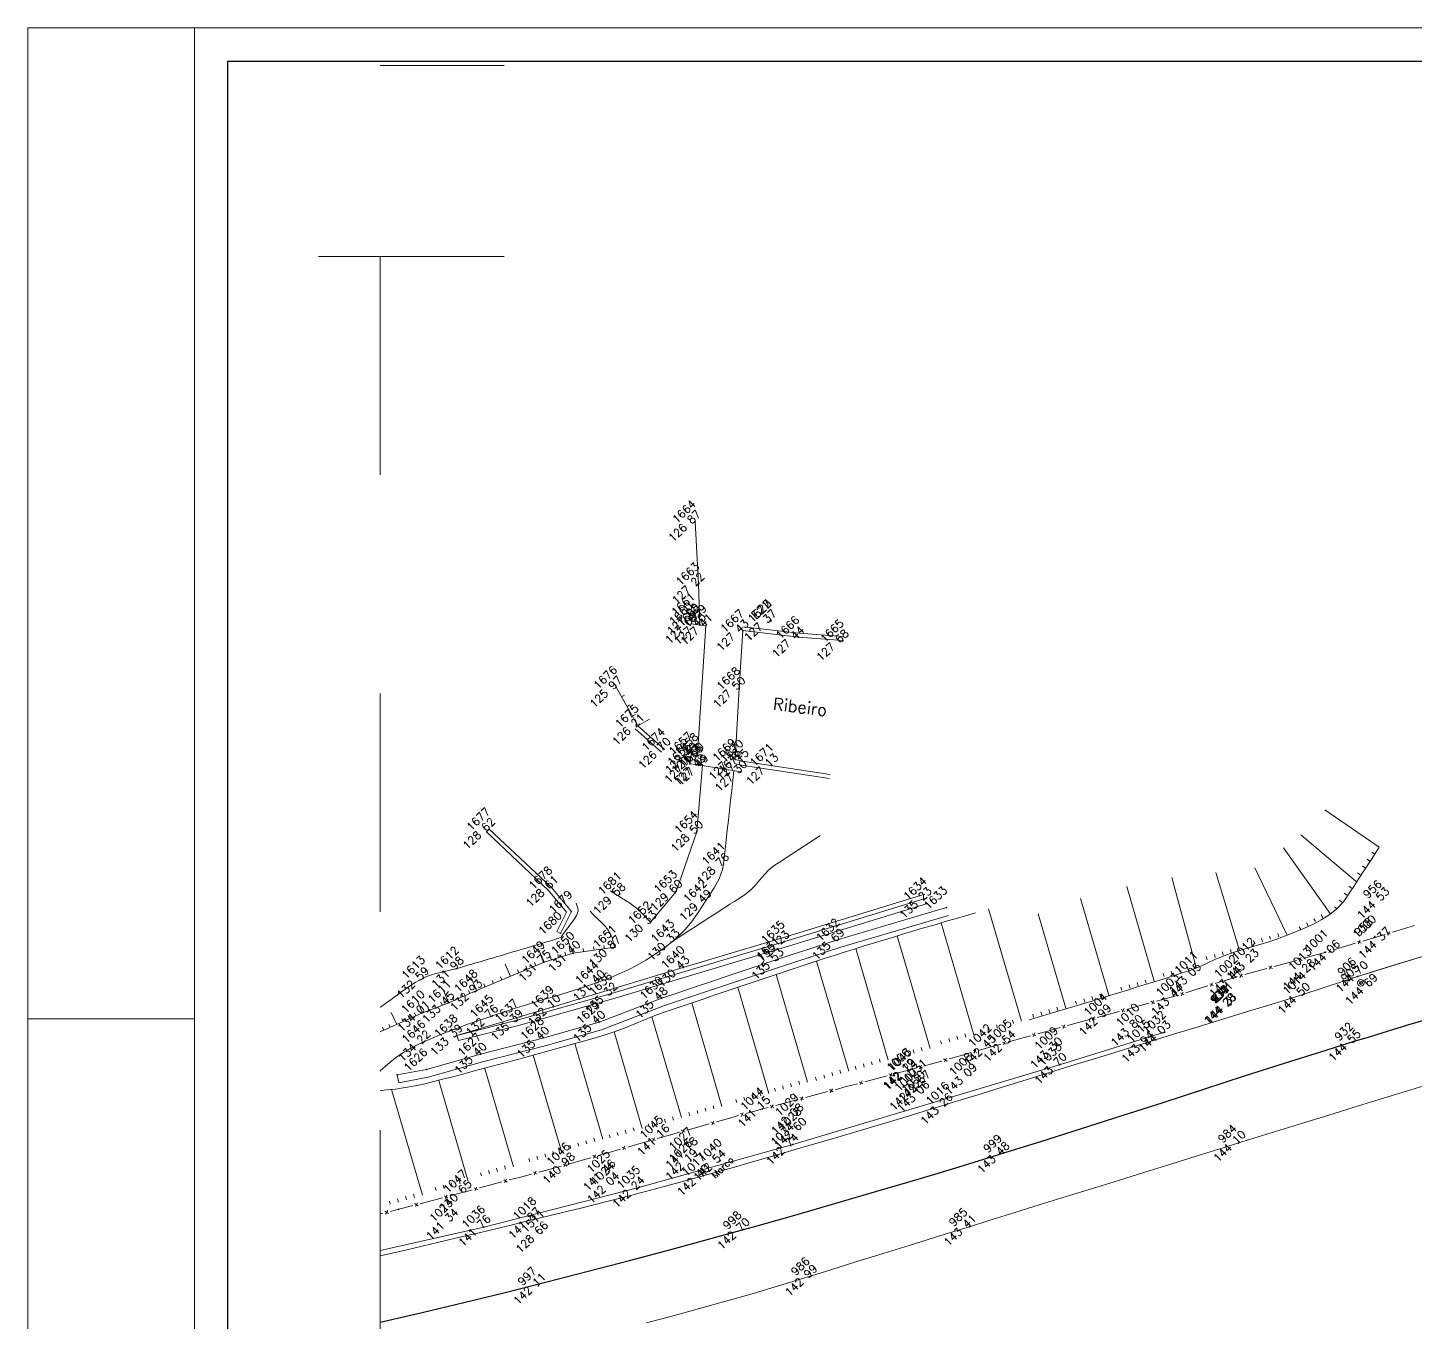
# Model space of a CAD drawing. Header units: millimetres. Extents: x -16 to 1007, y 828 to 1356.
# Drawn here: x 531.6 to 635.6, y 879.5 to 976.5 of the extents above; entities that cross this region are included whole.
import ezdxf
from ezdxf.enums import TextEntityAlignment as Align

# ---------------------------------------------------------------- set-up
doc = ezdxf.new("R2010")
doc.units = ezdxf.units.MM
doc.header["$LTSCALE"] = 4
for name, pattern in [('CONTINUOUS1', [0, 0, 0]), ('DASHED', [0.75, 0.5, -0.25]), ('DGN2', [8.182077, 4.091038, -4.091038]), ('DGN4', [16.364154, 8.182077, -4.091038, 0, -4.091038])]:
    doc.linetypes.add(name, pattern=pattern)
doc.layers.get('0').update_dxf_attribs({"linetype": 'CONTINUOUS1', "lineweight": 0})
for name, color, linetype, lineweight, true_color in [('1', 1, 'DASHED', 0, 0xff0000), ('52', 2, 'CONTINUOUS1', 0, 0xffff00), ('53', 3, 'CONTINUOUS1', 0, 0x00ff00), ('54', 4, 'CONTINUOUS1', 0, 0x00ffff), ('9', 1, 'CONTINUOUS1', 0, 0xff0000)]:
    doc.layers.add(name, color=color, linetype=linetype, lineweight=lineweight, true_color=true_color)
for name, color, linetype, lineweight in [('10', 7, 'CONTINUOUS1', 0), ('13', 7, 'CONTINUOUS1', 0), ('17', 7, 'CONTINUOUS1', 0), ('2', 7, 'CONTINUOUS1', 0), ('4', 7, 'CONTINUOUS1', 0), ('Level 17', 7, 'Continuous', 0), ('Level 22', 7, 'Continuous', 0)]:
    doc.layers.add(name, color=color, linetype=linetype, lineweight=lineweight)
doc.styles.get("Standard").update_dxf_attribs({"font": 'txt_____.ttf'})

msp = doc.modelspace()

# ---------------------------------------------------------------- linework, layer by layer
at = {"linetype": 'Continuous', "lineweight": 0}
for points in [[(592.66, 930.59), (589.32, 930.83), (585.16, 931.33), (584.88, 927.03), (584.58, 921.67), (585.1, 921.56), (591.71, 920.55)], [(579.27, 922.46), (577.28, 924.2)], [(566.14, 916.47), (570.81, 912.08), (572.3, 910.28), (571.49, 908.65)], [(563.72, 901.01), (570.93, 903.16), (580.69, 906.1)]]:
    msp.add_lwpolyline(points, dxfattribs=at)
at = {"layer": '1', "linetype": 'DGN2', "lineweight": 0}
for p, q in [((557.98, 973.67), (567.26, 973.67)), ((553.34, 959.36), (567.26, 959.36)), ((557.98, 959.36), (557.98, 840.87)), ((589.35, 931.13), (585.2, 931.62)), ((592.68, 930.88), (589.35, 931.13)), ((579.07, 922.23), (577.08, 923.98)), ((584.52, 921.37), (585.04, 921.26)), ((585.04, 921.26), (591.66, 920.26))]:
    msp.add_line(p, q, dxfattribs=at)
at = {"layer": '1', "linetype": 'Continuous', "lineweight": 0}
for points in [[(566.14, 916.47), (565.94, 916.25)], [(571.49, 908.65), (571.22, 908.79)]]:
    msp.add_lwpolyline(points, dxfattribs=at)
at = {"layer": '1', "linetype": 'DGN2', "lineweight": 0}
for points in [[(565.94, 916.25), (570.59, 911.87), (571.95, 910.24), (571.22, 908.79)], [(599, 910.89), (588.34, 907.63), (575.41, 903.76), (568.34, 901.75), (563.83, 900.62)], [(563.72, 901.01), (563.83, 900.62)]]:
    msp.add_lwpolyline(points, dxfattribs=at)
at = {"layer": '10', "linetype": 'Continuous', "lineweight": 0}
for p, q in [((631.22, 908.07), (631.5, 907.92)), ((631.43, 908.13), (631.28, 907.86)), ((633.7, 908.58), (633.43, 908.73)), ((633.49, 908.52), (633.64, 908.79)), ((629.02, 907.4), (629.29, 907.26)), ((629.23, 907.47), (629.08, 907.19)), ((624.58, 906.18), (624.85, 906.02)), ((624.79, 906.23), (624.64, 905.96)), ((626.8, 906.79), (627.07, 906.63)), ((627.01, 906.85), (626.86, 906.58)), ((620.15, 904.88), (620.43, 904.74)), ((620.36, 904.95), (620.22, 904.67)), ((622.36, 905.56), (622.63, 905.41)), ((622.57, 905.62), (622.41, 905.35)), ((617.95, 904.19), (618.23, 904.04)), ((618.16, 904.25), (618.02, 903.98)), ((613.52, 902.96), (613.79, 902.81)), ((613.73, 903.02), (613.58, 902.75)), ((615.74, 903.57), (616.01, 903.41)), ((615.95, 903.63), (615.8, 903.36)), ((609.07, 901.74), (609.34, 901.59)), ((609.29, 901.8), (609.13, 901.53)), ((611.3, 902.35), (611.57, 902.2)), ((611.51, 902.41), (611.35, 902.14)), ((606.85, 901.13), (607.12, 900.97)), ((607.06, 901.19), (606.91, 900.92)), ((602.42, 899.88), (602.69, 899.73)), ((602.63, 899.94), (602.48, 899.67)), ((604.63, 900.51), (604.9, 900.36)), ((604.84, 900.57), (604.69, 900.3)), ((598.61, 898.56), (598.34, 898.72)), ((598.39, 898.51), (598.55, 898.78)), ((600.2, 899.25), (600.47, 899.09)), ((600.41, 899.31), (600.26, 899.03)), ((594.15, 897.38), (593.88, 897.54)), ((593.94, 897.33), (594.1, 897.6)), ((596.38, 897.97), (596.11, 898.13)), ((596.17, 897.92), (596.32, 898.19)), ((591.93, 896.79), (591.66, 896.95)), ((591.71, 896.74), (591.87, 897.01)), ((587.47, 895.61), (587.2, 895.77)), ((587.26, 895.56), (587.42, 895.82)), ((589.7, 896.2), (589.43, 896.36)), ((589.49, 896.15), (589.64, 896.41)), ((583.03, 894.38), (582.76, 894.53)), ((582.82, 894.32), (582.97, 894.59)), ((585.25, 895), (584.98, 895.15)), ((585.04, 894.94), (585.19, 895.21)), ((580.82, 893.75), (580.54, 893.91)), ((580.6, 893.7), (580.76, 893.97)), ((576.39, 892.49), (576.11, 892.64)), ((576.17, 892.43), (576.32, 892.7)), ((578.6, 893.13), (578.33, 893.28)), ((578.39, 893.07), (578.54, 893.34)), ((571.96, 891.21), (571.69, 891.37)), ((571.74, 891.16), (571.9, 891.43)), ((574.17, 891.85), (573.9, 892)), ((573.96, 891.79), (574.11, 892.06)), ((569.73, 890.62), (569.46, 890.77)), ((569.52, 890.56), (569.67, 890.83)), ((565.28, 889.43), (565.01, 889.59)), ((565.06, 889.37), (565.22, 889.64)), ((567.5, 890.02), (567.23, 890.18)), ((567.29, 889.97), (567.45, 890.24)), ((560.82, 888.25), (560.55, 888.41)), ((560.61, 888.2), (560.77, 888.46)), ((563.05, 888.84), (562.78, 889)), ((562.84, 888.78), (562.99, 889.05)), ((558.59, 887.67), (558.32, 887.83)), ((558.38, 887.62), (558.54, 887.88))]:
    msp.add_line(p, q, dxfattribs=at)
for points in [[(581.92, 931.76), (581.83, 934.84), (581.57, 939.51)], [(578.24, 909.48), (580.16, 911.8), (581.71, 916.25), (582.13, 921.24), (581.19, 921.35), (581.3, 922.14), (581.75, 922.09), (582.39, 931.7), (581.29, 931.84), (581.43, 932.51)], [(557.98, 898.36), (558.54, 898.86), (559.13, 899.32), (559.75, 899.75), (560.4, 900.13), (561.07, 900.46), (561.3, 900.56), (561.76, 900.76), (562.45, 901.05), (563.15, 901.32), (563.85, 901.58), (564.55, 901.84), (565.26, 902.09), (565.96, 902.33), (566.38, 902.48), (566.67, 902.57), (567.38, 902.81), (568.09, 903.04), (568.8, 903.26), (569.52, 903.48), (570.23, 903.7), (570.95, 903.91), (571.66, 904.13), (572.38, 904.35), (573.09, 904.58), (573.8, 904.81), (574.28, 904.98), (574.51, 905.06), (575.21, 905.32), (575.89, 905.61), (576.57, 905.93), (577.23, 906.27), (577.88, 906.64), (578.51, 907.04), (579.14, 907.47), (579.75, 907.94), (579.95, 908.1), (580.34, 908.44), (580.86, 908.97), (581.33, 909.54), (581.76, 910.15), (582.18, 910.78), (582.39, 911.11), (582.59, 911.42), (583, 912.07), (583.37, 912.73), (583.62, 913.43), (583.7, 913.83), (583.73, 914.16), (583.82, 914.9), (583.9, 915.65), (583.98, 916.39), (584.07, 917.13), (584.15, 917.88), (584.24, 918.62), (584.32, 919.36), (584.4, 920.11), (584.49, 920.85), (584.49, 920.85), (584.49, 920.85)], [(585.01, 920.76), (581.96, 921.25)], [(631.23, 905.42), (638.63, 907.7), (650.3, 911.11), (661.69, 913.76), (673.7, 915.93), (685.5, 917.49)], [(598.89, 911.28), (588.23, 908.02), (575.3, 904.14), (568.24, 902.14), (563.72, 901.01)], [(598.79, 911.59), (588.13, 908.33), (580.69, 906.1)], [(633.84, 908.74), (634.67, 908.99)], [(634.67, 908.99), (635.5, 909.23)], [(632.46, 908.33), (631.63, 908.08)], [(632.46, 908.33), (633.29, 908.57)], [(628.04, 907.02), (627.21, 906.79)], [(628.88, 907.25), (628.81, 907.23), (628.04, 907.02)], [(630.26, 907.66), (629.43, 907.41)], [(631.08, 907.91), (630.26, 907.66)], [(624.43, 906.02), (623.6, 905.79)], [(625.82, 906.4), (624.99, 906.18)], [(626.66, 906.63), (625.82, 906.4)], [(621.39, 905.15), (620.56, 904.89)], [(622.21, 905.41), (622.1, 905.38), (621.39, 905.15)], [(623.6, 905.79), (622.77, 905.56)], [(616.99, 903.8), (616.15, 903.57)], [(617.82, 904.03), (617.73, 904), (616.99, 903.8)], [(619.19, 904.46), (618.37, 904.2)], [(620.02, 904.72), (619.19, 904.46)], [(613.37, 902.81), (612.54, 902.58)], [(614.76, 903.19), (613.93, 902.96)], [(615.6, 903.42), (614.76, 903.19)], [(610.32, 901.97), (609.49, 901.74)], [(611.15, 902.2), (610.32, 901.97)], [(612.54, 902.58), (612.33, 902.52), (611.71, 902.35)], [(605.88, 900.75), (605.17, 900.55), (605.04, 900.52)], [(606.71, 900.97), (605.88, 900.75)], [(608.1, 901.36), (607.27, 901.13)], [(608.93, 901.59), (608.1, 901.36)], [(602.27, 899.72), (601.44, 899.49)], [(603.66, 900.12), (602.83, 899.88)], [(604.49, 900.36), (603.66, 900.12)], [(597.36, 898.35), (598.19, 898.57)], [(599.23, 898.85), (598.69, 898.7)], [(600.06, 899.09), (599.23, 898.85)], [(601.44, 899.49), (600.61, 899.25)], [(594.3, 897.53), (595.13, 897.76)], [(595.13, 897.76), (595.97, 897.98)], [(596.52, 898.13), (597.36, 898.35)], [(589.84, 896.35), (590.68, 896.58)], [(590.68, 896.58), (591.51, 896.8)], [(592.07, 896.94), (592.9, 897.17)], [(592.9, 897.17), (593.74, 897.39)], [(586.23, 895.39), (586.63, 895.5), (587.06, 895.62)], [(587.62, 895.76), (588.45, 895.99)], [(588.45, 895.99), (589.29, 896.21)], [(583.18, 894.53), (584.01, 894.77)], [(584.01, 894.77), (584.84, 895)], [(585.39, 895.16), (586.23, 895.39)], [(578.74, 893.28), (579.08, 893.38), (579.57, 893.52)], [(579.57, 893.52), (580.4, 893.75)], [(580.96, 893.91), (581.79, 894.14)], [(581.79, 894.14), (582.62, 894.38)], [(575.14, 892.24), (575.97, 892.48)], [(576.53, 892.64), (577.36, 892.88)], [(577.36, 892.88), (578.19, 893.12)], [(572.1, 891.37), (572.93, 891.6)], [(572.93, 891.6), (573.76, 891.84)], [(574.31, 892), (575.14, 892.24)], [(567.65, 890.18), (568.48, 890.4)], [(568.48, 890.4), (569.32, 890.62)], [(569.87, 890.77), (570.71, 890.99)], [(570.71, 890.99), (571.54, 891.22)], [(563.19, 888.99), (564.03, 889.21)], [(564.03, 889.21), (564.37, 889.3), (564.86, 889.43)], [(565.42, 889.58), (566.26, 889.81)], [(566.26, 889.81), (567.09, 890.03)], [(559.57, 888.04), (560.41, 888.26)], [(560.97, 888.4), (561.8, 888.62)], [(561.8, 888.62), (562.64, 888.85)], [(557.98, 887.63), (558.18, 887.68)], [(558.74, 887.82), (559.36, 887.98), (559.57, 888.04)]]:
    msp.add_lwpolyline(points, dxfattribs=at)
at = {"layer": '10', "linetype": 'DGN2', "lineweight": 0}
for points in [[(578.24, 909.48), (578.16, 909.57), (578.07, 909.66), (577.99, 909.74), (577.91, 909.83), (577.82, 909.92), (577.74, 910.01), (577.65, 910.1), (577.56, 910.19), (577.47, 910.28), (577.45, 910.3), (577.37, 910.37), (577.28, 910.45), (577.18, 910.54), (577.08, 910.61), (576.98, 910.69), (576.88, 910.77), (576.78, 910.84), (576.68, 910.91), (576.58, 910.98), (576.48, 911.05), (576.37, 911.11), (576.27, 911.18), (576.16, 911.25), (576.06, 911.31), (575.96, 911.37), (575.85, 911.44), (575.75, 911.5), (575.64, 911.57), (575.54, 911.64), (575.44, 911.7), (575.33, 911.77), (575.23, 911.84), (575.23, 911.84), (575.23, 911.84)], [(575.55, 907.61), (575.52, 907.71), (575.49, 907.82), (575.47, 907.92), (575.44, 908.03), (575.41, 908.13), (575.38, 908.23), (575.35, 908.34), (575.31, 908.44), (575.27, 908.53), (575.22, 908.62), (575.22, 908.63), (575.16, 908.72), (575.11, 908.81), (575.05, 908.9), (574.98, 908.99), (574.92, 909.07), (574.85, 909.16), (574.78, 909.24), (574.7, 909.31), (574.63, 909.39), (574.55, 909.47), (574.48, 909.55), (574.4, 909.62), (574.32, 909.7), (574.25, 909.77), (574.17, 909.85), (574.09, 909.92), (574.01, 910), (573.94, 910.07), (573.86, 910.15), (573.79, 910.23), (573.72, 910.31), (573.72, 910.31), (573.72, 910.31)]]:
    msp.add_lwpolyline(points, dxfattribs=at)
at = {"layer": '10', "linetype": 'Continuous', "lineweight": 13}
for points in [[(635.86, 906.85), (634.02, 906.29), (632.17, 905.72), (631.23, 905.42), (630.34, 905.13), (628.5, 904.52), (627.21, 904.1), (626.67, 903.93), (624.82, 903.36), (622.98, 902.8), (621.13, 902.23), (619.29, 901.66), (617.44, 901.09), (615.6, 900.52), (615.53, 900.5), (613.76, 899.95), (611.91, 899.38), (610.07, 898.82), (608.22, 898.25), (606.38, 897.68), (604.53, 897.11), (602.69, 896.54), (600.85, 895.97), (600.46, 895.85), (599, 895.41), (597.15, 894.84), (595.31, 894.29), (593.46, 893.73), (591.61, 893.19), (589.75, 892.65), (587.9, 892.11), (586.05, 891.58), (584.19, 891.05), (582.33, 890.53), (582.18, 890.49), (580.47, 890.02), (578.61, 889.52), (576.74, 889.02), (574.87, 888.54), (573, 888.07), (571.12, 887.61), (569.49, 887.21), (569.25, 887.16), (567.37, 886.7), (565.5, 886.25), (563.62, 885.81), (561.74, 885.36), (559.86, 884.92), (557.98, 884.49), (557.98, 884.49), (557.98, 884.49)], [(577.94, 879.47), (579.93, 880), (581.91, 880.54), (583.88, 881.1), (585.86, 881.66), (587.82, 882.25), (589.79, 882.84), (590.31, 883), (591.75, 883.45), (593.71, 884.06), (595.67, 884.67), (597.63, 885.28), (599.59, 885.89), (601.55, 886.5), (602.14, 886.68), (603.51, 887.11), (605.47, 887.72), (607.43, 888.33), (609.4, 888.94), (611.36, 889.55), (613.32, 890.15), (615.28, 890.76), (617.24, 891.37), (619.2, 891.98), (621.16, 892.59), (622.31, 892.95), (623.12, 893.2), (625.08, 893.81), (627.04, 894.42), (629, 895.02), (630.97, 895.63), (632.93, 896.23), (634.89, 896.83), (636.86, 897.42)]]:
    msp.add_lwpolyline(points, dxfattribs=at)
at = {"layer": '10', "linetype": 'DGN4', "lineweight": 30}
msp.add_lwpolyline([(557.98, 879.53), (561.11, 880.25), (564.23, 880.99), (567.35, 881.75), (570.46, 882.54), (573.56, 883.34), (576.67, 884.15), (579.77, 884.98), (582.86, 885.82), (585.2, 886.47), (585.96, 886.68), (589.05, 887.54), (592.13, 888.43), (595.21, 889.33), (598.29, 890.24), (601.36, 891.17), (604.43, 892.11), (604.72, 892.2), (607.49, 893.06), (610.55, 894.03), (613.6, 895.01), (616.66, 895.99), (619.71, 896.98), (622.76, 897.97), (625.82, 898.95), (628.88, 899.91), (631.05, 900.59), (631.94, 900.86), (635.01, 901.79), (638.09, 902.7)], dxfattribs=at)
at = {"layer": '10', "color": 4, "linetype": 'Continuous', "lineweight": 0, "true_color": 0x00ffff}
msp.add_lwpolyline([(616.76, 901.24), (608.97, 898.84), (588.9, 892.83), (577.36, 889.62), (565.74, 886.65), (557.98, 884.9)], dxfattribs=at)
at = {"layer": '13', "linetype": 'Continuous', "lineweight": 0}
for points in [[(581.55, 939.5, 1), (581.59, 939.53, 1), (581.55, 939.5, 1)], [(581.81, 934.83, 1), (581.85, 934.86, 1), (581.81, 934.83, 1)], [(581.28, 931.82, 1), (581.31, 931.85, 1), (581.28, 931.82, 1)], [(581.41, 932.49, 1), (581.45, 932.52, 1), (581.41, 932.49, 1)], [(587.21, 932.06, 1), (587.25, 932.09, 1), (587.21, 932.06, 1)], [(587.22, 932.06, 1), (587.25, 932.09, 1), (587.22, 932.06, 1)], [(581.9, 931.74, 1), (581.94, 931.78, 1), (581.9, 931.74, 1)], [(582.37, 931.68, 1), (582.4, 931.72, 1), (582.37, 931.68, 1)], [(585.14, 931.31, 1), (585.18, 931.34, 1), (585.14, 931.31, 1)], [(589.31, 930.81, 1), (589.34, 930.85, 1), (589.31, 930.81, 1)], [(592.64, 930.57, 1), (592.67, 930.6, 1), (592.64, 930.57, 1)], [(575.65, 927.08, 1), (575.69, 927.11, 1), (575.65, 927.08, 1)], [(584.87, 927.01, 1), (584.9, 927.04, 1), (584.87, 927.01, 1)], [(577.27, 924.18, 1), (577.3, 924.22, 1), (577.27, 924.18, 1)], [(579.25, 922.44, 1), (579.28, 922.47, 1), (579.25, 922.44, 1)], [(581.28, 922.13, 1), (581.32, 922.16, 1), (581.28, 922.13, 1)], [(581.73, 922.07, 1), (581.77, 922.1, 1), (581.73, 922.07, 1)], [(584.56, 921.65, 1), (584.59, 921.68, 1), (584.56, 921.65, 1)], [(585.08, 921.54, 1), (585.12, 921.58, 1), (585.08, 921.54, 1)], [(581.17, 921.33, 1), (581.21, 921.37, 1), (581.17, 921.33, 1)], [(581.94, 921.23, 1), (581.98, 921.26, 1), (581.94, 921.23, 1)], [(582.11, 921.22, 1), (582.15, 921.26, 1), (582.11, 921.22, 1)], [(584.99, 920.74, 1), (585.03, 920.78, 1), (584.99, 920.74, 1)], [(587.29, 921.21, 1), (587.33, 921.24, 1), (587.29, 921.21, 1)], [(566.13, 916.45, 1), (566.16, 916.49, 1), (566.13, 916.45, 1)], [(581.69, 916.23, 1), (581.73, 916.27, 1), (581.69, 916.23, 1)], [(583.68, 913.81, 1), (583.71, 913.85, 1), (583.68, 913.81, 1)], [(570.79, 912.06, 1), (570.83, 912.1, 1), (570.79, 912.06, 1)], [(575.91, 911.58, 1), (575.94, 911.62, 1), (575.91, 911.58, 1)], [(580.14, 911.79, 1), (580.18, 911.82, 1), (580.14, 911.79, 1)], [(582.37, 911.09, 1), (582.41, 911.13, 1), (582.37, 911.09, 1)], [(598.87, 911.26, 1), (598.9, 911.29, 1), (598.87, 911.26, 1)], [(633.17, 911.24, 1), (633.2, 911.27, 1), (633.17, 911.24, 1)], [(578.23, 909.46, 1), (578.26, 909.49, 1), (578.23, 909.46, 1)], [(579.94, 908.08, 1), (579.97, 908.12, 1), (579.94, 908.08, 1)], [(588.21, 908, 1), (588.24, 908.04, 1), (588.21, 908, 1)], [(592.31, 908.17, 1), (592.35, 908.21, 1), (592.31, 908.17, 1)], [(632.44, 908.31, 1), (632.48, 908.34, 1), (632.44, 908.31, 1)], [(632.5, 908.4, 1), (632.54, 908.44, 1), (632.5, 908.4, 1)], [(572.42, 907.15, 1), (572.46, 907.19, 1), (572.42, 907.15, 1)], [(575.54, 907.59, 1), (575.57, 907.63, 1), (575.54, 907.59, 1)], [(628.79, 907.21, 1), (628.83, 907.25, 1), (628.79, 907.21, 1)], [(563.7, 906.01, 1), (563.74, 906.04, 1), (563.7, 906.01, 1)], [(570.24, 906.48, 1), (570.27, 906.52, 1), (570.24, 906.48, 1)], [(580.67, 906.08, 1), (580.71, 906.12, 1), (580.67, 906.08, 1)], [(587.77, 906.69, 1), (587.81, 906.73, 1), (587.77, 906.69, 1)], [(623.37, 906.63, 1), (623.41, 906.67, 1), (623.37, 906.63, 1)], [(627.61, 905.88, 1), (627.64, 905.91, 1), (627.61, 905.88, 1)], [(561.18, 905.28, 1), (561.22, 905.32, 1), (561.18, 905.28, 1)], [(574.26, 904.96, 1), (574.3, 905, 1), (574.26, 904.96, 1)], [(619.02, 905.56, 1), (619.06, 905.59, 1), (619.02, 905.56, 1)], [(622.09, 905.36, 1), (622.12, 905.4, 1), (622.09, 905.36, 1)], [(631.21, 905.4, 1), (631.24, 905.44, 1), (631.21, 905.4, 1)], [(631.46, 904.94, 1), (631.49, 904.97, 1), (631.46, 904.94, 1)], [(565.19, 904.34, 1), (565.22, 904.38, 1), (565.19, 904.34, 1)], [(575.28, 904.13, 1), (575.32, 904.16, 1), (575.28, 904.13, 1)], [(579.06, 903.79, 1), (579.1, 903.82, 1), (579.06, 903.79, 1)], [(617.71, 903.98, 1), (617.75, 904.02, 1), (617.71, 903.98, 1)], [(627.19, 904.08, 1), (627.23, 904.12, 1), (627.19, 904.08, 1)], [(563.09, 903.44, 1), (563.13, 903.47, 1), (563.09, 903.44, 1)], [(570.91, 903.14, 1), (570.95, 903.17, 1), (570.91, 903.14, 1)], [(621.67, 903.32, 1), (621.71, 903.35, 1), (621.67, 903.32, 1)], [(621.67, 903.32, 1), (621.71, 903.35, 1), (621.67, 903.32, 1)], [(621.7, 903.32, 1), (621.73, 903.36, 1), (621.7, 903.32, 1)], [(561.12, 902.68, 1), (561.16, 902.71, 1), (561.12, 902.68, 1)], [(566.36, 902.46, 1), (566.4, 902.49, 1), (566.36, 902.46, 1)], [(568.22, 902.12, 1), (568.26, 902.15, 1), (568.22, 902.12, 1)], [(574.36, 901.98, 1), (574.39, 902.01, 1), (574.36, 901.98, 1)], [(612.31, 902.5, 1), (612.35, 902.54, 1), (612.31, 902.5, 1)], [(614.66, 901.67, 1), (614.69, 901.7, 1), (614.66, 901.67, 1)], [(563.7, 900.99, 1), (563.73, 901.02, 1), (563.7, 900.99, 1)], [(570.15, 900.8, 1), (570.19, 900.83, 1), (570.15, 900.8, 1)], [(616.74, 901.23, 1), (616.78, 901.26, 1), (616.74, 901.23, 1)], [(561.28, 900.55, 1), (561.31, 900.58, 1), (561.28, 900.55, 1)], [(565.46, 899.59, 1), (565.5, 899.62, 1), (565.46, 899.59, 1)], [(603.68, 900.22, 1), (603.71, 900.25, 1), (603.68, 900.22, 1)], [(605.15, 900.53, 1), (605.19, 900.57, 1), (605.15, 900.53, 1)], [(608.63, 899.99, 1), (608.66, 900.02, 1), (608.63, 899.99, 1)], [(615.51, 900.48, 1), (615.55, 900.52, 1), (615.51, 900.48, 1)], [(631.03, 900.57, 1), (631.06, 900.61, 1), (631.03, 900.57, 1)], [(608.95, 898.82, 1), (608.98, 898.86, 1), (608.95, 898.82, 1)], [(559.23, 898.03, 1), (559.27, 898.07, 1), (559.23, 898.03, 1)], [(597.53, 898.36, 1), (597.57, 898.39, 1), (597.53, 898.36, 1)], [(597.68, 898.42, 1), (597.72, 898.45, 1), (597.68, 898.42, 1)], [(598.77, 897.54, 1), (598.81, 897.57, 1), (598.77, 897.54, 1)], [(602.22, 898.03, 1), (602.25, 898.07, 1), (602.22, 898.03, 1)], [(598.12, 896.87, 1), (598.16, 896.9, 1), (598.12, 896.87, 1)], [(598.65, 896.73, 1), (598.69, 896.76, 1), (598.65, 896.73, 1)], [(586.61, 895.48, 1), (586.65, 895.52, 1), (586.61, 895.48, 1)], [(600.44, 895.84, 1), (600.47, 895.87, 1), (600.44, 895.84, 1)], [(589.22, 895.04, 1), (589.25, 895.07, 1), (589.22, 895.04, 1)], [(579.07, 893.36, 1), (579.1, 893.4, 1), (579.07, 893.36, 1)], [(589.44, 893.98, 1), (589.48, 894.01, 1), (589.44, 893.98, 1)], [(581.25, 892.47, 1), (581.28, 892.5, 1), (581.25, 892.47, 1)], [(588.88, 892.82, 1), (588.91, 892.85, 1), (588.88, 892.82, 1)], [(622.29, 892.93, 1), (622.33, 892.96, 1), (622.29, 892.93, 1)], [(572.08, 891.35, 1), (572.11, 891.38, 1), (572.08, 891.35, 1)], [(581.24, 891.59, 1), (581.28, 891.63, 1), (581.24, 891.59, 1)], [(583.43, 891.61, 1), (583.46, 891.64, 1), (583.43, 891.61, 1)], [(604.7, 892.18, 1), (604.73, 892.22, 1), (604.7, 892.18, 1)], [(575.09, 890.79, 1), (575.12, 890.83, 1), (575.09, 890.79, 1)], [(582.17, 890.47, 1), (582.2, 890.51, 1), (582.17, 890.47, 1)], [(564.36, 889.29, 1), (564.39, 889.32, 1), (564.36, 889.29, 1)], [(575.42, 889.89, 1), (575.45, 889.92, 1), (575.42, 889.89, 1)], [(577.34, 889.6, 1), (577.38, 889.64, 1), (577.34, 889.6, 1)], [(559.34, 887.96, 1), (559.38, 888, 1), (559.34, 887.96, 1)], [(563.3, 887.12, 1), (563.34, 887.16, 1), (563.3, 887.12, 1)], [(569.48, 887.2, 1), (569.51, 887.23, 1), (569.48, 887.2, 1)], [(565.72, 886.64, 1), (565.76, 886.67, 1), (565.72, 886.64, 1)], [(570.09, 886.23, 1), (570.13, 886.26, 1), (570.09, 886.23, 1)], [(585.18, 886.45, 1), (585.22, 886.48, 1), (585.18, 886.45, 1)], [(602.12, 886.66, 1), (602.16, 886.7, 1), (602.12, 886.66, 1)], [(590.29, 882.99, 1), (590.33, 883.02, 1), (590.29, 882.99, 1)], [(569.81, 882.24, 1), (569.85, 882.27, 1), (569.81, 882.24, 1)]]:
    msp.add_lwpolyline(points, format="xyb", dxfattribs=at)
msp.add_ellipse((557.96, 898.34), major_axis=(0.018, 0.0174), ratio=1, start_param=4.940173, end_param=6.090308, dxfattribs=at)
at = {"layer": '17', "linetype": 'Continuous', "lineweight": 0}
msp.add_lwpolyline([(583.42, 891.6, 1), (583.47, 891.65, 1), (583.42, 891.6, 1)], format="xyb", dxfattribs=at)
at = {"layer": '2', "color": 4, "linetype": 'Continuous', "lineweight": 0, "true_color": 0x00ffff}
for points in [[(559.25, 898.05), (561.44, 898.45), (565.48, 899.61), (570.17, 900.81), (574.38, 902), (579.08, 903.8), (587.79, 906.71), (592.33, 908.19), (600.41, 910.58)], [(559.36, 897.46), (561.58, 897.87), (565.64, 899.03), (570.33, 900.23), (574.56, 901.43), (579.28, 903.24), (587.98, 906.14), (592.51, 907.62), (600.58, 910)], [(559.25, 898.05), (559.36, 897.46)]]:
    msp.add_lwpolyline(points, dxfattribs=at)
at = {"layer": '4', "linetype": 'Continuous', "lineweight": 0}
msp.add_line((563.11, 903.46), (565.2, 904.36), dxfattribs=at)
for points in [[(577.28, 924.2), (575.67, 927.1)], [(576.07, 926.37), (576.29, 926.49)], [(576.48, 925.65), (576.69, 925.77)], [(576.88, 924.92), (577.1, 925.05)], [(577.28, 924.2), (578.16, 924.69)], [(628.77, 917.91), (632.86, 915.1)], [(579.95, 908.1), (580.28, 908.31), (580.61, 908.52), (580.93, 908.73), (581.26, 908.94), (581.58, 909.15), (581.91, 909.36), (582.23, 909.57), (582.56, 909.78), (582.89, 909.99), (583.21, 910.2), (583.54, 910.41), (583.86, 910.62), (584.19, 910.83), (584.52, 911.04), (584.84, 911.25), (585.17, 911.46), (585.24, 911.5), (585.48, 911.68), (585.77, 911.94), (586.05, 912.21), (586.31, 912.51), (586.56, 912.81), (586.82, 913.1), (587.09, 913.38), (587.38, 913.63), (587.62, 913.81), (587.7, 913.86), (588.02, 914.07), (588.35, 914.28), (588.67, 914.49), (588.99, 914.71), (589.32, 914.92), (589.64, 915.13), (589.97, 915.34), (590.29, 915.55), (590.62, 915.77), (590.94, 915.98), (590.94, 915.98), (590.94, 915.98)], [(626.98, 916.04), (631.13, 912.55)], [(632.86, 915.1), (632.48, 914.52), (632.09, 913.93), (631.71, 913.34), (631.33, 912.75), (630.95, 912.17), (630.56, 911.58), (630.41, 911.34), (630.17, 911.01), (629.69, 910.5), (629.15, 910.06), (628.56, 909.68), (627.92, 909.34), (627.26, 909.04), (626.58, 908.76), (625.91, 908.5), (625.49, 908.34), (625.25, 908.25), (624.58, 908.02), (623.91, 907.81), (623.24, 907.62), (622.56, 907.42), (621.9, 907.21), (621.24, 906.98), (620.85, 906.83), (620.59, 906.72), (619.96, 906.42), (619.32, 906.11), (618.74, 905.89), (618.67, 905.87), (618, 905.66), (617.33, 905.44), (616.66, 905.23), (615.99, 905.02), (615.32, 904.81), (614.66, 904.61), (613.99, 904.4), (613.32, 904.19), (612.65, 903.99), (611.98, 903.78), (611.31, 903.58), (610.64, 903.37), (609.97, 903.17), (609.29, 902.97), (608.62, 902.77), (607.95, 902.57), (607.28, 902.37), (606.61, 902.17), (606.61, 902.17), (606.61, 902.17)], [(625.67, 915.05), (629.17, 910.13)], [(631.94, 914.21), (632.15, 914.07)], [(632.3, 914.73), (632.5, 914.59)], [(620.6, 913.2), (622.37, 907.37)], [(623.53, 913.57), (625.92, 908.56)], [(631.22, 913.19), (631.43, 913.04)], [(631.59, 913.69), (631.79, 913.55)], [(613.93, 912.17), (615.98, 905.08)], [(617.32, 912.83), (619.14, 906.1)], [(630.57, 912.18), (630.78, 912.04)], [(610.47, 911.26), (612.58, 904.03)], [(629.86, 911.15), (630.07, 911)], [(630.22, 911.66), (630.42, 911.52)], [(557.98, 896.88), (558.77, 896.95), (559.12, 896.99), (559.55, 897.05), (560.33, 897.18), (561.11, 897.33), (561.45, 897.41), (561.88, 897.52), (562.64, 897.72), (563.41, 897.91), (564.17, 898.11), (564.94, 898.32), (565.7, 898.52), (566.46, 898.72), (567.22, 898.93), (567.99, 899.14), (568.75, 899.34), (569.51, 899.55), (570.27, 899.76), (570.45, 899.81), (571.03, 899.97), (571.8, 900.18), (572.56, 900.39), (573.32, 900.6), (574.08, 900.82), (574.83, 901.05), (574.99, 901.1), (575.59, 901.3), (576.33, 901.57), (577.06, 901.87), (577.79, 902.17), (578.52, 902.47), (579.26, 902.75), (579.7, 902.9), (580.01, 903.01), (580.76, 903.26), (581.51, 903.51), (582.25, 903.76), (583, 904.02), (583.75, 904.27), (584.5, 904.52), (585.25, 904.77), (586, 905.02), (586.75, 905.27), (587.5, 905.52), (588.06, 905.7), (588.25, 905.76), (589, 906.01), (589.75, 906.26), (590.5, 906.51), (591.25, 906.76), (592, 907), (592.76, 907.24), (592.84, 907.27), (593.51, 907.48), (594.26, 907.71), (595.02, 907.95), (595.78, 908.18), (596.53, 908.4), (597.29, 908.63), (598.05, 908.86), (598.8, 909.08), (599.56, 909.3), (600.32, 909.53), (600.86, 909.68), (601.08, 909.75), (601.84, 909.97), (602.59, 910.2), (602.59, 910.2), (602.59, 910.2)], [(603.58, 910.49), (606.04, 902.08)], [(607.3, 910.12), (609.36, 903.05)], [(628.5, 910.05), (628.62, 909.83)], [(629.5, 910.64), (629.7, 910.49)], [(600.01, 909.44), (602.46, 901.06)], [(626.85, 909.15), (626.97, 908.93)], [(627.4, 909.44), (627.52, 909.22)], [(627.95, 909.75), (628.07, 909.53)], [(572.44, 907.17), (572.05, 908.09)], [(596.73, 908.46), (599.2, 900.04)], [(623.44, 908.11), (623.51, 907.87)], [(624.04, 908.27), (624.11, 908.03)], [(624.64, 908.45), (624.71, 908.21)], [(625.25, 908.63), (625.32, 908.39)], [(565.2, 904.36), (570.26, 906.5), (572.44, 907.17), (575.55, 907.61)], [(570.26, 906.5), (569.87, 907.42)], [(570.8, 906.67), (570.73, 906.91)], [(571.35, 906.83), (571.28, 907.07)], [(571.9, 907), (571.82, 907.24)], [(573.22, 907.28), (573.18, 907.53)], [(574, 907.39), (573.96, 907.64)], [(574.78, 907.5), (574.74, 907.75)], [(593.62, 907.51), (596.06, 899.16)], [(619.89, 906.92), (619.96, 906.68)], [(620.5, 907.08), (620.57, 906.84)], [(621.1, 907.26), (621.17, 907.02)], [(621.7, 907.44), (621.77, 907.2)], [(567.73, 905.43), (567.34, 906.35)], [(568.36, 905.7), (568.26, 905.93)], [(568.99, 905.96), (568.9, 906.19)], [(569.63, 906.23), (569.53, 906.46)], [(590.68, 906.57), (593.1, 898.33)], [(617.86, 905.99), (617.93, 905.75)], [(618.47, 906.16), (618.54, 905.92)], [(565.2, 904.36), (564.81, 905.28)], [(565.84, 904.63), (565.74, 904.86)], [(566.47, 904.9), (566.37, 905.13)], [(567.1, 905.16), (567, 905.39)], [(587.65, 905.57), (590.01, 897.51)], [(614.71, 904.97), (614.78, 904.73)], [(615.31, 905.15), (615.38, 904.91)], [(616.66, 905.65), (616.73, 905.41)], [(617.26, 905.81), (617.33, 905.57)], [(563.11, 903.46), (562.72, 904.38)], [(563.49, 903.63), (563.39, 903.86)], [(564.16, 903.91), (564.06, 904.14)], [(564.69, 904.14), (564.59, 904.37)], [(584.78, 904.61), (587.11, 896.66)], [(611.31, 903.92), (611.38, 903.68)], [(611.91, 904.1), (611.98, 903.86)], [(613.5, 904.63), (613.57, 904.39)], [(614.11, 904.79), (614.18, 904.55)], [(557.98, 901.27), (561.14, 902.69), (563.11, 903.46)], [(559.21, 901.82), (558.8, 902.73)], [(561.14, 902.69), (560.75, 903.62)], [(561.63, 902.89), (561.54, 903.12)], [(562.12, 903.08), (562.03, 903.31)], [(562.61, 903.27), (562.52, 903.5)], [(581.32, 903.45), (583.59, 895.68)], [(607.49, 902.77), (607.56, 902.53)], [(608.09, 902.94), (608.16, 902.7)], [(608.69, 903.12), (608.76, 902.88)], [(610.1, 903.58), (610.17, 903.34)], [(610.71, 903.74), (610.78, 903.5)], [(558.73, 901.61), (558.62, 901.83)], [(559.69, 902.04), (559.59, 902.27)], [(560.17, 902.26), (560.07, 902.49)], [(560.65, 902.48), (560.55, 902.7)], [(578.34, 902.4), (580.55, 894.85)], [(604.17, 901.79), (604.24, 901.55)], [(604.77, 901.97), (604.84, 901.73)], [(605.37, 902.14), (605.44, 901.9)], [(606.88, 902.6), (606.95, 902.36)], [(558.24, 901.39), (558.14, 901.62)], [(575.5, 901.27), (577.61, 894.03)], [(600.59, 900.77), (600.66, 900.53)], [(601.19, 900.95), (601.26, 900.71)], [(601.79, 901.12), (601.86, 900.88)], [(603.56, 901.63), (603.63, 901.39)], [(572.57, 900.39), (574.66, 893.23)], [(597.32, 899.75), (597.39, 899.51)], [(597.92, 899.93), (597.99, 899.69)], [(598.53, 900.1), (598.6, 899.86)], [(599.98, 900.61), (600.05, 900.37)], [(569.45, 899.54), (571.59, 892.24)], [(593.58, 898.7), (593.65, 898.46)], [(594.19, 898.87), (594.26, 898.63)], [(594.79, 899.04), (594.86, 898.8)], [(595.39, 899.22), (595.46, 898.98)], [(596.72, 899.59), (596.79, 899.35)], [(562.36, 897.63), (564.57, 890.07)], [(565.82, 898.53), (567.97, 891.17)], [(589.34, 897.57), (589.41, 897.33)], [(590.61, 897.88), (590.68, 897.64)], [(591.22, 898.04), (591.29, 897.8)], [(591.82, 898.22), (591.89, 897.98)], [(592.42, 898.4), (592.49, 898.16)], [(558.83, 896.95), (561.15, 889.05)], [(585.84, 896.55), (585.91, 896.31)], [(586.44, 896.73), (586.51, 896.49)], [(587.53, 897.06), (587.6, 896.82)], [(588.13, 897.22), (588.2, 896.98)], [(588.74, 897.4), (588.81, 897.16)], [(582.32, 895.57), (582.39, 895.33)], [(582.92, 895.74), (582.99, 895.5)], [(584.63, 896.21), (584.7, 895.97)], [(585.23, 896.37), (585.3, 896.13)], [(578.68, 894.56), (578.75, 894.32)], [(579.28, 894.73), (579.35, 894.49)], [(579.88, 894.91), (579.95, 894.67)], [(581.11, 895.23), (581.18, 894.99)], [(581.72, 895.39), (581.79, 895.15)], [(575.13, 893.57), (575.2, 893.33)], [(575.74, 893.74), (575.81, 893.5)], [(576.34, 893.91), (576.41, 893.67)], [(576.94, 894.09), (577.01, 893.85)], [(578.07, 894.39), (578.14, 894.15)], [(572.18, 892.78), (572.25, 892.54)], [(572.79, 892.94), (572.86, 892.7)], [(573.39, 893.12), (573.46, 892.88)], [(573.99, 893.3), (574.06, 893.06)], [(569.11, 891.79), (569.18, 891.55)], [(569.71, 891.95), (569.78, 891.71)], [(570.31, 892.13), (570.38, 891.89)], [(570.92, 892.3), (570.99, 892.06)], [(565.49, 890.72), (565.56, 890.48)], [(566.1, 890.89), (566.17, 890.65)], [(566.7, 891.06), (566.77, 890.82)], [(567.3, 891.24), (567.37, 891)], [(562.09, 889.62), (562.16, 889.38)], [(562.7, 889.78), (562.77, 889.54)], [(563.3, 889.96), (563.37, 889.72)], [(563.9, 890.14), (563.97, 889.9)], [(558.66, 888.6), (558.73, 888.36)], [(559.27, 888.76), (559.34, 888.52)], [(559.87, 888.93), (559.94, 888.69)], [(560.47, 889.11), (560.54, 888.87)]]:
    msp.add_lwpolyline(points, dxfattribs=at)
at = {"layer": '4', "color": 4, "linetype": 'Continuous', "lineweight": 0, "true_color": 0x00ffff}
msp.add_lwpolyline([(557.98, 903.12), (558.24, 903.3), (558.5, 903.49), (558.76, 903.68), (559.02, 903.87), (559.28, 904.06), (559.53, 904.25), (559.79, 904.43), (560.06, 904.62), (560.32, 904.79), (560.59, 904.97), (560.87, 905.13), (561.16, 905.28), (561.2, 905.3), (561.45, 905.41), (561.75, 905.53), (562.06, 905.62), (562.37, 905.7), (562.68, 905.77), (562.99, 905.84), (563.3, 905.91), (563.61, 905.99), (563.72, 906.02), (563.92, 906.08), (564.23, 906.17), (564.54, 906.26), (564.84, 906.35), (565.15, 906.44), (565.46, 906.53), (565.76, 906.62), (566.07, 906.71), (566.38, 906.8), (566.68, 906.89), (566.99, 906.98), (567.3, 907.08), (567.6, 907.17), (567.91, 907.26), (568.22, 907.35), (568.53, 907.44), (568.83, 907.53), (569.14, 907.62), (569.45, 907.71), (569.75, 907.8), (570.06, 907.89), (570.37, 907.99), (570.67, 908.08), (570.98, 908.17), (571.29, 908.26), (571.31, 908.27), (571.54, 908.38), (571.57, 908.41), (571.75, 908.67), (571.89, 908.86), (571.94, 908.93), (572.13, 909.18), (572.32, 909.43), (572.51, 909.7), (572.51, 909.71), (572.69, 910), (572.8, 910.31), (572.78, 910.56), (572.76, 910.61), (572.66, 910.92), (572.66, 910.92), (572.66, 910.92)], dxfattribs=at)
at = {"layer": '52', "linetype": 'Continuous', "lineweight": 0}
msp.add_lwpolyline([(570.09, 886.23, 1), (570.13, 886.26, 1), (570.09, 886.23, 1)], format="xyb", dxfattribs=at)
at = {"layer": '53', "linetype": 'Continuous', "lineweight": 0}
for points in [[(581.55, 939.5, 1), (581.59, 939.53, 1), (581.55, 939.5, 1)], [(581.81, 934.83, 1), (581.85, 934.86, 1), (581.81, 934.83, 1)], [(581.28, 931.82, 1), (581.31, 931.85, 1), (581.28, 931.82, 1)], [(581.41, 932.49, 1), (581.45, 932.52, 1), (581.41, 932.49, 1)], [(587.19, 932.03, 1), (587.28, 932.12, 1), (587.19, 932.03, 1)], [(587.21, 932.06, 1), (587.25, 932.09, 1), (587.21, 932.06, 1)], [(587.22, 932.06, 1), (587.25, 932.09, 1), (587.22, 932.06, 1)], [(581.9, 931.74, 1), (581.94, 931.78, 1), (581.9, 931.74, 1)], [(582.37, 931.68, 1), (582.4, 931.72, 1), (582.37, 931.68, 1)], [(585.14, 931.31, 1), (585.18, 931.34, 1), (585.14, 931.31, 1)], [(589.31, 930.81, 1), (589.34, 930.85, 1), (589.31, 930.81, 1)], [(592.64, 930.57, 1), (592.67, 930.6, 1), (592.64, 930.57, 1)], [(575.65, 927.08, 1), (575.69, 927.11, 1), (575.65, 927.08, 1)], [(584.87, 927.01, 1), (584.9, 927.04, 1), (584.87, 927.01, 1)], [(577.27, 924.18, 1), (577.3, 924.22, 1), (577.27, 924.18, 1)], [(579.25, 922.44, 1), (579.28, 922.47, 1), (579.25, 922.44, 1)], [(581.28, 922.13, 1), (581.32, 922.16, 1), (581.28, 922.13, 1)], [(581.73, 922.07, 1), (581.77, 922.1, 1), (581.73, 922.07, 1)], [(584.56, 921.65, 1), (584.59, 921.68, 1), (584.56, 921.65, 1)], [(585.08, 921.54, 1), (585.12, 921.58, 1), (585.08, 921.54, 1)], [(581.17, 921.33, 1), (581.21, 921.37, 1), (581.17, 921.33, 1)], [(581.94, 921.23, 1), (581.98, 921.26, 1), (581.94, 921.23, 1)], [(582.11, 921.22, 1), (582.15, 921.26, 1), (582.11, 921.22, 1)], [(584.99, 920.74, 1), (585.03, 920.78, 1), (584.99, 920.74, 1)], [(587.29, 921.21, 1), (587.33, 921.24, 1), (587.29, 921.21, 1)], [(566.13, 916.45, 1), (566.16, 916.49, 1), (566.13, 916.45, 1)], [(581.69, 916.23, 1), (581.73, 916.27, 1), (581.69, 916.23, 1)], [(583.68, 913.81, 1), (583.71, 913.85, 1), (583.68, 913.81, 1)], [(570.79, 912.06, 1), (570.83, 912.1, 1), (570.79, 912.06, 1)], [(575.91, 911.58, 1), (575.94, 911.62, 1), (575.91, 911.58, 1)], [(580.14, 911.79, 1), (580.18, 911.82, 1), (580.14, 911.79, 1)], [(582.37, 911.09, 1), (582.41, 911.13, 1), (582.37, 911.09, 1)], [(598.87, 911.26, 1), (598.9, 911.29, 1), (598.87, 911.26, 1)], [(633.17, 911.24, 1), (633.2, 911.27, 1), (633.17, 911.24, 1)], [(572.29, 910.26, 1), (572.32, 910.3, 1), (572.29, 910.26, 1)], [(600.4, 910.56, 1), (600.43, 910.6, 1), (600.4, 910.56, 1)], [(578.23, 909.46, 1), (578.26, 909.49, 1), (578.23, 909.46, 1)], [(571.47, 908.64, 1), (571.51, 908.67, 1), (571.47, 908.64, 1)], [(579.94, 908.08, 1), (579.97, 908.12, 1), (579.94, 908.08, 1)], [(588.21, 908, 1), (588.24, 908.04, 1), (588.21, 908, 1)], [(592.31, 908.17, 1), (592.35, 908.21, 1), (592.31, 908.17, 1)], [(632.44, 908.31, 1), (632.48, 908.34, 1), (632.44, 908.31, 1)], [(632.5, 908.4, 1), (632.54, 908.44, 1), (632.5, 908.4, 1)], [(572.42, 907.15, 1), (572.46, 907.19, 1), (572.42, 907.15, 1)], [(575.54, 907.59, 1), (575.57, 907.63, 1), (575.54, 907.59, 1)], [(563.7, 906.01, 1), (563.74, 906.04, 1), (563.7, 906.01, 1)], [(570.24, 906.48, 1), (570.27, 906.52, 1), (570.24, 906.48, 1)], [(580.67, 906.08, 1), (580.71, 906.12, 1), (580.67, 906.08, 1)], [(587.77, 906.69, 1), (587.81, 906.73, 1), (587.77, 906.69, 1)], [(561.18, 905.28, 1), (561.22, 905.32, 1), (561.18, 905.28, 1)], [(574.26, 904.96, 1), (574.3, 905, 1), (574.26, 904.96, 1)], [(631.21, 905.4, 1), (631.24, 905.44, 1), (631.21, 905.4, 1)], [(631.46, 904.94, 1), (631.49, 904.97, 1), (631.46, 904.94, 1)], [(565.19, 904.34, 1), (565.22, 904.38, 1), (565.19, 904.34, 1)], [(575.28, 904.13, 1), (575.32, 904.16, 1), (575.28, 904.13, 1)], [(579.06, 903.79, 1), (579.1, 903.82, 1), (579.06, 903.79, 1)], [(563.09, 903.44, 1), (563.13, 903.47, 1), (563.09, 903.44, 1)], [(570.91, 903.14, 1), (570.95, 903.17, 1), (570.91, 903.14, 1)], [(621.65, 903.29, 1), (621.74, 903.37, 1), (621.65, 903.29, 1)], [(621.67, 903.32, 1), (621.71, 903.35, 1), (621.67, 903.32, 1)], [(621.67, 903.32, 1), (621.71, 903.35, 1), (621.67, 903.32, 1)], [(561.12, 902.68, 1), (561.16, 902.71, 1), (561.12, 902.68, 1)], [(566.36, 902.46, 1), (566.4, 902.49, 1), (566.36, 902.46, 1)], [(568.22, 902.12, 1), (568.26, 902.15, 1), (568.22, 902.12, 1)], [(574.36, 901.98, 1), (574.39, 902.01, 1), (574.36, 901.98, 1)], [(563.7, 900.99, 1), (563.73, 901.02, 1), (563.7, 900.99, 1)], [(570.15, 900.8, 1), (570.19, 900.83, 1), (570.15, 900.8, 1)], [(561.28, 900.55, 1), (561.31, 900.58, 1), (561.28, 900.55, 1)], [(565.46, 899.59, 1), (565.5, 899.62, 1), (565.46, 899.59, 1)], [(631.03, 900.57, 1), (631.06, 900.61, 1), (631.03, 900.57, 1)], [(559.23, 898.03, 1), (559.27, 898.07, 1), (559.23, 898.03, 1)], [(561.43, 898.43, 1), (561.46, 898.47, 1), (561.43, 898.43, 1)], [(622.29, 892.93, 1), (622.33, 892.96, 1), (622.29, 892.93, 1)], [(604.7, 892.18, 1), (604.73, 892.22, 1), (604.7, 892.18, 1)], [(585.18, 886.45, 1), (585.22, 886.48, 1), (585.18, 886.45, 1)], [(602.12, 886.66, 1), (602.16, 886.7, 1), (602.12, 886.66, 1)], [(590.29, 882.99, 1), (590.33, 883.02, 1), (590.29, 882.99, 1)], [(569.81, 882.24, 1), (569.85, 882.27, 1), (569.81, 882.24, 1)]]:
    msp.add_lwpolyline(points, format="xyb", dxfattribs=at)
msp.add_ellipse((557.96, 898.34), major_axis=(0.018, 0.0174), ratio=1, start_param=4.940173, end_param=6.090308, dxfattribs=at)
at = {"layer": '54', "linetype": 'Continuous', "lineweight": 0}
for points in [[(628.79, 907.21, 1), (628.83, 907.25, 1), (628.79, 907.21, 1)], [(623.37, 906.63, 1), (623.41, 906.67, 1), (623.37, 906.63, 1)], [(627.61, 905.88, 1), (627.64, 905.91, 1), (627.61, 905.88, 1)], [(619.02, 905.56, 1), (619.06, 905.59, 1), (619.02, 905.56, 1)], [(622.09, 905.36, 1), (622.12, 905.4, 1), (622.09, 905.36, 1)], [(617.71, 903.98, 1), (617.75, 904.02, 1), (617.71, 903.98, 1)], [(627.19, 904.08, 1), (627.23, 904.12, 1), (627.19, 904.08, 1)], [(621.7, 903.32, 1), (621.73, 903.36, 1), (621.7, 903.32, 1)], [(612.31, 902.5, 1), (612.35, 902.54, 1), (612.31, 902.5, 1)], [(614.66, 901.67, 1), (614.69, 901.7, 1), (614.66, 901.67, 1)], [(616.74, 901.23, 1), (616.78, 901.26, 1), (616.74, 901.23, 1)], [(603.68, 900.22, 1), (603.71, 900.25, 1), (603.68, 900.22, 1)], [(605.15, 900.53, 1), (605.19, 900.57, 1), (605.15, 900.53, 1)], [(608.63, 899.99, 1), (608.66, 900.02, 1), (608.63, 899.99, 1)], [(615.51, 900.48, 1), (615.55, 900.52, 1), (615.51, 900.48, 1)], [(608.95, 898.82, 1), (608.98, 898.86, 1), (608.95, 898.82, 1)], [(597.53, 898.36, 1), (597.57, 898.39, 1), (597.53, 898.36, 1)], [(597.68, 898.42, 1), (597.72, 898.45, 1), (597.68, 898.42, 1)], [(598.77, 897.54, 1), (598.81, 897.57, 1), (598.77, 897.54, 1)], [(602.22, 898.03, 1), (602.25, 898.07, 1), (602.22, 898.03, 1)], [(598.12, 896.87, 1), (598.16, 896.9, 1), (598.12, 896.87, 1)], [(598.65, 896.73, 1), (598.69, 896.76, 1), (598.65, 896.73, 1)], [(586.61, 895.48, 1), (586.65, 895.52, 1), (586.61, 895.48, 1)], [(600.44, 895.84, 1), (600.47, 895.87, 1), (600.44, 895.84, 1)], [(589.22, 895.04, 1), (589.25, 895.07, 1), (589.22, 895.04, 1)], [(579.07, 893.36, 1), (579.1, 893.4, 1), (579.07, 893.36, 1)], [(589.44, 893.98, 1), (589.48, 894.01, 1), (589.44, 893.98, 1)], [(581.25, 892.47, 1), (581.28, 892.5, 1), (581.25, 892.47, 1)], [(588.88, 892.82, 1), (588.91, 892.85, 1), (588.88, 892.82, 1)], [(572.08, 891.35, 1), (572.11, 891.38, 1), (572.08, 891.35, 1)], [(581.24, 891.59, 1), (581.28, 891.63, 1), (581.24, 891.59, 1)], [(583.43, 891.61, 1), (583.46, 891.64, 1), (583.43, 891.61, 1)], [(575.09, 890.79, 1), (575.12, 890.83, 1), (575.09, 890.79, 1)], [(582.17, 890.47, 1), (582.2, 890.51, 1), (582.17, 890.47, 1)], [(564.36, 889.29, 1), (564.39, 889.32, 1), (564.36, 889.29, 1)], [(575.42, 889.89, 1), (575.45, 889.92, 1), (575.42, 889.89, 1)], [(577.34, 889.6, 1), (577.38, 889.64, 1), (577.34, 889.6, 1)], [(559.34, 887.96, 1), (559.38, 888, 1), (559.34, 887.96, 1)], [(563.3, 887.12, 1), (563.34, 887.16, 1), (563.3, 887.12, 1)], [(569.48, 887.2, 1), (569.51, 887.23, 1), (569.48, 887.2, 1)], [(565.72, 886.64, 1), (565.76, 886.67, 1), (565.72, 886.64, 1)]]:
    msp.add_lwpolyline(points, format="xyb", dxfattribs=at)
at = {"layer": '9', "linetype": 'Continuous', "lineweight": 0}
for radius in [0.25, 0.125]:
    msp.add_circle((631.48, 904.95), radius, dxfattribs=at)
at = {"layer": 'Level 17', "color": 7, "linetype": 'Continuous', "lineweight": 0}
for p, q in [((1006.56, 976.49), (531.56, 976.49)), ((531.56, 827.99), (531.56, 976.49)), ((544.06, 827.99), (544.06, 976.49)), ((544.06, 975.23), (544.06, 976.49)), ((544.06, 902.24), (531.56, 902.24))]:
    msp.add_line(p, q, dxfattribs=at)
at = {"layer": 'Level 22', "color": 7, "linetype": 'Continuous', "lineweight": 30}
for p, q in [((546.56, 973.99), (704.28, 973.99)), ((546.56, 830.49), (546.56, 973.99))]:
    msp.add_line(p, q, dxfattribs=at)

# ---------------------------------------------------------------- texts
at = {"layer": '10', "color": 7}
msp.add_text('Ribeiro', height=0.9, rotation=353.1742, dxfattribs=at).set_placement((589.5, 926.06), align=Align.TOP_CENTER)
at = {"layer": '13', "linetype": 'Continuous', "lineweight": 0}
for s, p in [('126 87 ', (581.14, 939.1)), ('127 22 ', (581.41, 934.43)), ('127 08 ', (581.04, 932.13)), ('127 37 ', (586.81, 931.67)), ('127 37 ', (586.81, 931.66)), ('127 09 ', (580.9, 931.46)), ('127 40 ', (581.53, 931.38)), ('127 41 ', (582.03, 931.36)), ('127 43 ', (584.74, 930.92)), ('127 44 ', (588.9, 930.42)), ('127 68 ', (592.23, 930.17)), ('125 97 ', (575.24, 926.68)), ('127 50 ', (584.49, 926.65)), ('126 21 ', (576.93, 923.86)), ('126 70 ', (578.88, 922.08)), ('127 49 ', (580.88, 921.73)), ('127 50 ', (581.36, 921.71)), ('127 13 ', (580.84, 921.01)), ('127 48 ', (581.53, 920.84)), ('127 49 ', (581.7, 920.83)), ('127 48 ', (584.15, 921.26)), ('127 30 ', (584.62, 920.38)), ('127 15 ', (584.74, 921.22)), ('127 13 ', (586.96, 920.88)), ('128 62 ', (565.72, 916.06)), ('128 50 ', (581.32, 915.87)), ('128 76 ', (583.27, 913.42)), ('128 61 ', (570.46, 911.74)), ('129 58 ', (575.5, 911.19)), ('129 60 ', (579.77, 911.43)), ('135 23 ', (598.46, 910.87)), ('144 53 ', (632.76, 910.85)), ('129 49 ', (581.96, 910.7)), ('130 33 ', (577.85, 909.1)), ('130 33 ', (579.56, 907.73)), ('144 37 ', (632.85, 907.86)), ('131 40 ', (572.12, 906.87)), ('130 87 ', (575.16, 907.24)), ('135 23 ', (587.8, 907.61)), ('135 69 ', (591.91, 907.78)), ('144 06 ', (629.06, 906.92)), ('131 98 ', (563.37, 905.68)), ('131 75 ', (569.9, 906.16)), ('130 43 ', (580.3, 905.72)), ('135 53 ', (587.36, 906.3)), ('143 23 ', (622.97, 906.24)), ('132 59 ', (560.77, 904.89)), ('131 40 ', (573.96, 904.67)), ('143 05 ', (618.65, 905.2)), ('143 44 ', (621.68, 904.97)), ('144 28 ', (627.2, 905.49)), ('144 70 ', (631.15, 905.34)), ('132 93 ', (564.78, 903.95)), ('135 32 ', (574.88, 903.73)), ('144 50 ', (626.82, 903.72)), ('144 69 ', (631.87, 904.4)), ('133 45 ', (562.68, 903.05)), ('132 10 ', (570.61, 902.85)), ('135 48 ', (578.66, 903.39)), ('143 44 ', (617.31, 903.59)), ('144 28 ', (621.26, 902.93)), ('144 28 ', (621.27, 902.93)), ('144 31 ', (621.36, 903)), ('134 01 ', (560.82, 902.39)), ('132 76 ', (565.96, 902.07)), ('135 39 ', (567.82, 901.73)), ('135 40 ', (573.99, 901.62)), ('142 99 ', (611.91, 902.11)), ('133 39 ', (563.29, 900.6)), ('143 80 ', (614.29, 901.31)), ('144 03 ', (616.37, 900.87)), ('134 22 ', (560.87, 900.15)), ('135 40 ', (569.78, 900.44)), ('142 45 ', (603.27, 899.82)), ('142 54 ', (604.74, 900.14)), ('143 30 ', (608.25, 899.63)), ('143 94 ', (615.1, 900.09)), ('144 55 ', (630.62, 900.18)), ('135 40 ', (565.09, 899.23)), ('143 70 ', (608.58, 898.46)), ('142 12 ', (597.2, 898.03)), ('142 29 ', (597.27, 898.03)), ('143 09 ', (601.84, 897.67)), ('142 92 ', (597.71, 896.48)), ('143 06 ', (598.28, 896.37)), ('142 67 ', (598.36, 897.14)), ('143 26 ', (600.03, 895.44)), ('141 15 ', (586.35, 895.23)), ('142 08 ', (588.84, 894.68)), ('142 60 ', (589.07, 893.62)), ('141 16 ', (578.8, 893.11)), ('142 74 ', (588.47, 892.42)), ('144 10 ', (621.99, 892.64)), ('142 19 ', (580.91, 891.27)), ('141 78 ', (580.91, 892.14)), ('142 54 ', (583.02, 891.21)), ('143 48 ', (604.29, 891.79)), ('140 98 ', (571.71, 890.99)), ('141 46 ', (574.75, 890.47)), ('142 40 ', (581.79, 890.11)), ('142 04 ', (575.04, 889.53)), ('142 24 ', (576.94, 889.21)), ('140 65 ', (563.98, 888.93)), ('141 34 ', (562.97, 886.8)), ('141 76 ', (565.39, 886.31)), ('141 87 ', (569.14, 886.87)), ('142 70 ', (584.81, 886.09)), ('143 41 ', (601.79, 886.34)), ('128 66 ', (569.69, 885.83)), ('142 11 ', (569.53, 881.96)), ('142 99 ', (589.88, 882.59))]:
    msp.add_text(s, height=0.6, rotation=44, dxfattribs=at).set_placement(p, align=Align.CENTER)
at = {"layer": '17', "linetype": 'Continuous', "lineweight": 0}
msp.add_text('Marco', height=0.5, rotation=44, dxfattribs=at).set_placement((583.81, 890.94), align=Align.CENTER)
at = {"layer": '52', "linetype": 'Continuous', "lineweight": 0}
msp.add_text('1511', height=0.6, rotation=44, dxfattribs=at).set_placement((569.62, 886.88), align=Align.CENTER)
at = {"layer": '53', "linetype": 'Continuous', "lineweight": 0}
for s, p in [('1664', (580.95, 940.03)), ('1663', (581.22, 935.36)), ('1661', (580.89, 933.09)), ('1660', (580.71, 932.39)), ('1662', (581.31, 932.28)), ('1659', (581.77, 932.22)), ('1667', (584.55, 931.84)), ('1623', (586.62, 932.59)), ('1622', (586.61, 932.59)), ('E21', (586.7, 932.68)), ('1666', (588.71, 931.35)), ('1665', (592.04, 931.1)), ('1676', (575.05, 927.61)), ('1668', (584.27, 927.54)), ('1675', (576.67, 924.72)), ('1674', (578.65, 922.97)), ('1657', (580.69, 922.66)), ('1658', (581.13, 922.6)), ('1656', (580.58, 921.87)), ('1673', (581.34, 921.76)), ('1655', (581.51, 921.76)), ('1669', (583.96, 922.18)), ('1670', (584.52, 922.11)), ('1671', (586.77, 921.81)), ('1672', (584.4, 921.28)), ('1677', (565.53, 916.99)), ('1654', (581.1, 916.77)), ('1641', (583.15, 914.42)), ('1678', (570.19, 912.6)), ('1681', (575.38, 912.19)), ('1653', (579.55, 912.32)), ('1642', (581.77, 911.63)), ('1634', (598.27, 911.79)), ('1633', (599.8, 911.1)), ('956', (632.55, 911.75)), ('1679', (571.69, 910.8)), ('1680', (570.91, 909.21)), ('1652', (577.63, 909.99)), ('1651', (575.01, 908.2)), ('1643', (579.34, 908.62)), ('1635', (587.61, 908.54)), ('1632', (591.72, 908.71)), ('1000', (631.95, 908.95)), ('958', (631.88, 908.92)), ('1649', (569.64, 907.02)), ('1650', (571.86, 907.72)), ('1631', (587.25, 907.3)), ('1613', (560.66, 905.89)), ('1612', (563.18, 906.61)), ('1640', (580.11, 906.65)), ('1648', (564.59, 904.88)), ('1644', (573.67, 905.5)), ('906', (630.63, 905.95)), ('905', (630.88, 905.49)), ('1611', (562.61, 904.09)), ('1636', (574.69, 904.66)), ('1630', (578.5, 904.36)), ('1610', (560.63, 903.32)), ('1645', (565.77, 902.99)), ('1639', (570.31, 903.67)), ('930', (621.09, 903.87)), ('931', (621.13, 903.9)), ('E11', (621.21, 903.98)), ('1637', (567.63, 902.65)), ('1629', (573.76, 902.51)), ('1646', (560.68, 901.08)), ('1638', (563.1, 901.52)), ('1628', (569.56, 901.33)), ('932', (630.41, 901.09)), ('1627', (564.86, 900.12)), ('1626', (560.83, 898.97)), ('999', (604.08, 892.7)), ('984', (621.67, 893.44)), ('998', (584.56, 886.96)), ('985', (601.5, 887.18)), ('986', (589.67, 883.5)), ('997', (569.19, 882.75))]:
    msp.add_text(s, height=0.6, rotation=44, dxfattribs=at).set_placement(p, align=Align.CENTER)
at = {"layer": '54', "linetype": 'Continuous', "lineweight": 0}
for s, p in [('1012', (622.88, 907.27)), ('1001', (628.34, 907.88)), ('1011', (618.58, 906.25)), ('1002', (621.56, 905.97)), ('1013', (627.12, 906.52)), ('1003', (617.19, 904.59)), ('1041', (621.21, 903.96)), ('1014', (626.7, 904.72)), ('1004', (611.79, 903.11)), ('1010', (614.2, 902.34)), ('1032', (616.18, 901.79)), ('1042', (603.12, 900.79)), ('1005', (604.63, 901.14)), ('1015', (615.02, 901.12)), ('1009', (608.1, 900.59)), ('1006', (597.01, 898.96)), ('1043', (597.12, 898.99)), ('1008', (601.69, 898.64)), ('1033', (608.39, 899.39)), ('1007', (597.6, 897.47)), ('1031', (598.28, 898.17)), ('1030', (598.13, 897.33)), ('1044', (586.05, 896.05)), ('1029', (588.65, 895.61)), ('1016', (599.95, 896.47)), ('1028', (588.88, 894.55)), ('1045', (578.5, 893.93)), ('1034', (588.32, 893.39)), ('1027', (580.69, 893.04)), ('1046', (571.52, 891.92)), ('1025', (574.53, 891.36)), ('1026', (580.68, 892.16)), ('1040', (582.9, 892.21)), ('1024', (574.85, 890.46)), ('1017', (581.68, 891.11)), ('1047', (563.79, 889.86)), ('1035', (576.78, 890.17)), ('1023', (562.74, 887.69)), ('1036', (565.16, 887.21)), ('1018', (568.99, 887.84))]:
    msp.add_text(s, height=0.6, rotation=44, dxfattribs=at).set_placement(p, align=Align.CENTER)

doc.saveas('drawing.dxf')
